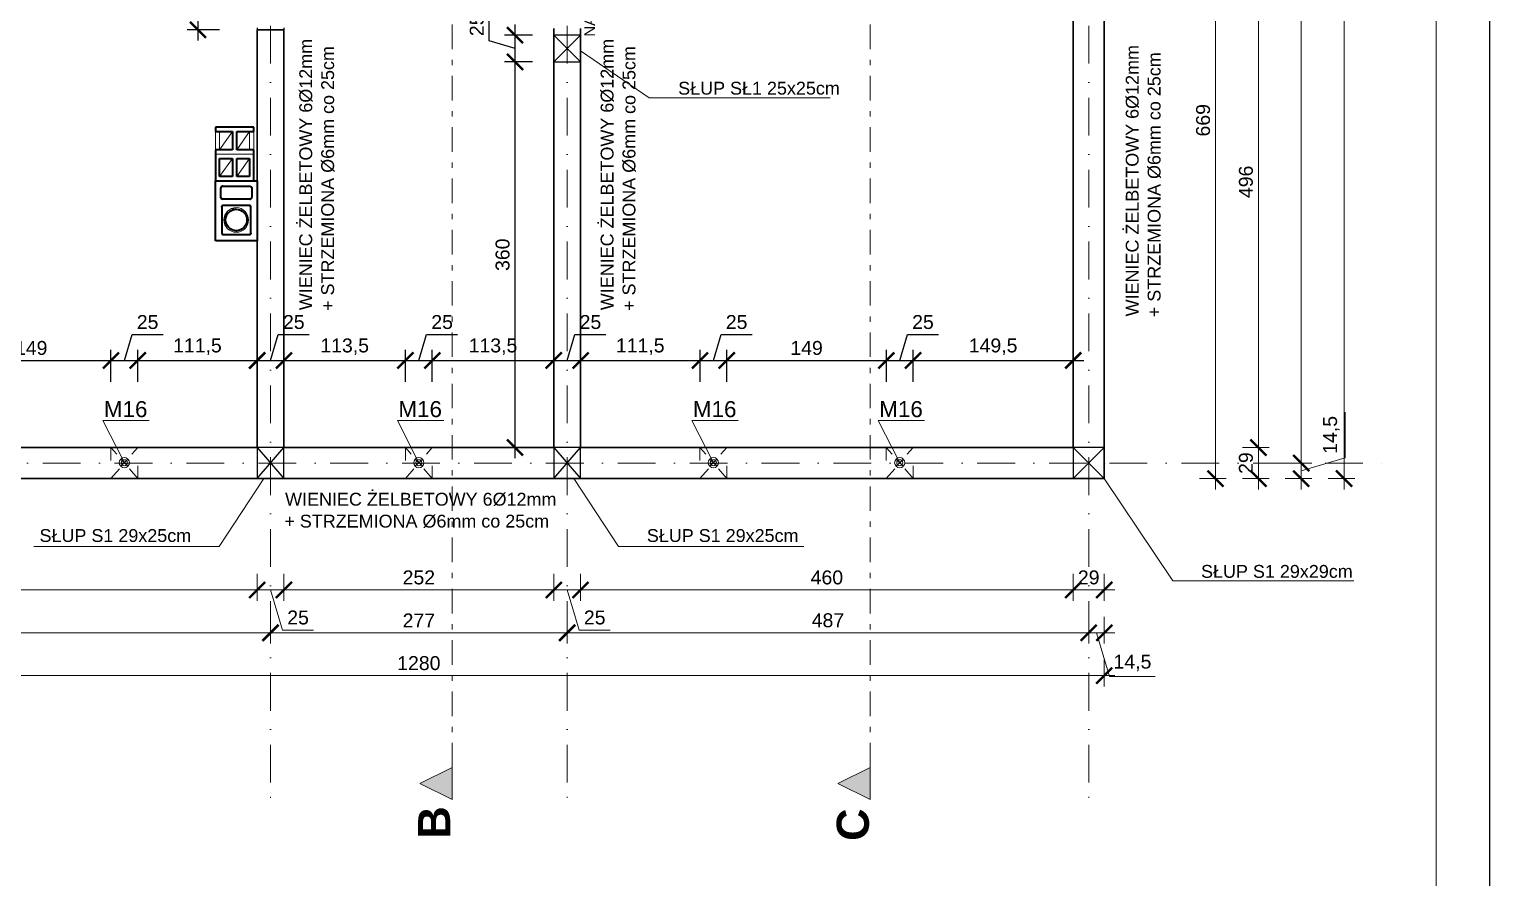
# Model space of a CAD drawing. Header units: millimetres. Extents: x 4647 to 73915, y -13612 to -8141.
# Drawn here: x 38258 to 39622, y -11752 to -10960 of the extents above; entities that cross this region are included whole.
import ezdxf
from ezdxf.enums import TextEntityAlignment as Align

# ---------------------------------------------------------------- set-up
doc = ezdxf.new("R2010")
doc.units = ezdxf.units.MM
for name, pattern in [('ACAD_ISO03W100', [30, 12, -18]), ('Kropki i Kreski', [67.027776, 35.277777, -17.638888, 0, -14.111111]), ('LINIA_CI_G_A', [0]), ('Przerywana podwójnie', [47.9, 22.9, -10, 5, -10])]:
    doc.linetypes.add(name, pattern=pattern)
for name, color, linetype, lineweight in [('2D - Ogólne_Nr_Pióra__21', 7, 'Continuous', 35), ('a_beton_c', 3, 'ACAD_ISO03W100', 25), ('a_murowane_b', 20, 'Continuous', 30), ('a_opisy', 252, 'Continuous', 9), ('a_wymiary', 250, 'Continuous', 9), ('Cienka', 1, 'Continuous', 15), ('Konstrukcja - Ogólne_Nr_Pióra__1', 7, 'Continuous', 5), ('Konstrukcja - Ogólne_Nr_Pióra__21', 7, 'Continuous', 35), ('Konstrukcja - Siatka mod_Nr_Pióra__1', 7, 'Continuous', 5), ('Opisy - Tekst_Nr_Pióra__1', 7, 'Continuous', 13), ('Przerywana', 6, 'ACAD_ISO03W100', 15), ('Znaczniki - Przekroje_Nr_Pióra__1', 7, 'Continuous', 5)]:
    doc.layers.add(name, color=color, linetype=linetype, lineweight=lineweight)
for name, color, linetype in [('Konstrukcja - Ogólne', 7, 'Continuous'), ('Konstrukcja - Siatka mod', 7, 'Continuous'), ('Znaczniki - Przekroje', 7, 'Continuous')]:
    doc.layers.add(name, color=color, linetype=linetype)
for name, color, linetype, lineweight, true_color in [('Konstrukcja - Ogólne_Nr_Pióra__3', 7, 'Continuous', 5, 0xff6600), ('Konstrukcja - Ogólne_Nr_Pióra__5', 7, 'Continuous', 5, 0x40a5ff), ('Konstrukcja - Siatka mod_Nr_Pióra__4', 7, 'Continuous', 5, 0x029e21), ('Znaczniki - Przekroje_Nr_Pióra__5', 7, 'Continuous', 5, 0x40a5ff)]:
    doc.layers.add(name, color=color, linetype=linetype, lineweight=lineweight, true_color=true_color)
doc.styles.add('GENERATED_STYLE_1', font='arialbd.ttf')
doc.styles.get("Standard").update_dxf_attribs({"font": 'arial.ttf'})
doc.dimstyles.new('1-100', dxfattribs={"dimtxt": 13, "dimasz": 15, "dimexe": 10, "dimexo": 20, "dimgap": 5, "dimtad": 1, "dimdec": 1, "dimrnd": 0.5, "dimtxsty": 'Standard', "dimblk": 'ARCHTICK', "dimcen": 0.09, "dimdle": 10, "dimadec": 0, "dimazin": 0, "dimtfac": 1, "dimtdec": 1, "dimtofl": 0, "dimtmove": 0, "dimatfit": 3, "dimfxl": 10, "dimfxlon": 1, "dimtolj": 1, "dimtzin": 0, "dimarcsym": 0})

# ---------------------------------------------------------------- blocks, each defined once
blk = doc.blocks.new('Standardowy znacznik siatki_4')
at = {"layer": 'Konstrukcja - Siatka mod_Nr_Pióra__4', "linetype": 'Kropki i Kreski'}
for p, q in [((1, 0), (1660.6, 0)), ((1660.6, 0), (1661.6, 0))]:
    blk.add_line(p, q, dxfattribs=at)
at = {"layer": 'Konstrukcja - Siatka mod_Nr_Pióra__1', "style": 'GENERATED_STYLE_1'}
blk.add_attdef('AC_MarkerText_1', text='', height=18, rotation=90, dxfattribs=at).set_placement((-6.7, -6.8), align=Align.BOTTOM_LEFT)
blk = doc.blocks.new('Standardowy znacznik siatki_5')
at = {"layer": 'Konstrukcja - Siatka mod_Nr_Pióra__4', "linetype": 'Kropki i Kreski'}
for p, q in [((1, 0), (1660.6, 0)), ((1660.6, 0), (1661.6, 0))]:
    blk.add_line(p, q, dxfattribs=at)
at = {"layer": 'Konstrukcja - Siatka mod_Nr_Pióra__1', "style": 'GENERATED_STYLE_1'}
blk.add_attdef('AC_MarkerText_1', text='', height=18, rotation=90, dxfattribs=at).set_placement((-6.7, -6.8), align=Align.BOTTOM_LEFT)
blk = doc.blocks.new('Standardowy znacznik siatki_6')
at = {"layer": 'Konstrukcja - Siatka mod_Nr_Pióra__4', "linetype": 'Kropki i Kreski'}
for p, q in [((1, 0), (1660.6, 0)), ((1660.6, 0), (1661.6, 0))]:
    blk.add_line(p, q, dxfattribs=at)
at = {"layer": 'Konstrukcja - Siatka mod_Nr_Pióra__1', "style": 'GENERATED_STYLE_1'}
blk.add_attdef('AC_MarkerText_1', text='', height=18, rotation=90, dxfattribs=at).set_placement((-6.7, -6.8), align=Align.BOTTOM_LEFT)
blk = doc.blocks.new('Płaszczyzna odcinająca_2', base_point=(9599.1, -311.1))
at = {"layer": 'Znaczniki - Przekroje_Nr_Pióra__1', "linetype": 'Continuous'}
blk.add_hatch(color=256, dxfattribs=at).paths.add_polyline_path([(9599.1, -326.1), (9599.1, -296.1), (9569.1, -311.1)], flags=0)
for p, q in [((9599.1, -296.1), (9569.1, -311.1)), ((9599.1, -326.1), (9599.1, -296.1)), ((9569.1, -311.1), (9599.1, -326.1))]:
    blk.add_line(p, q, dxfattribs=at)
at = {"layer": 'Znaczniki - Przekroje_Nr_Pióra__5', "linetype": 'Przerywana podwójnie'}
blk.add_line((9599.1, -296.1), (9599.1, 972.5), dxfattribs=at)
at = {"layer": 'Znaczniki - Przekroje_Nr_Pióra__1', "linetype": 'Continuous', "insert": (9597.4, -362.6), "char_height": 30, "attachment_point": 7, "rotation": 90, "style": 'GENERATED_STYLE_1'}
blk.add_mtext('{B}', dxfattribs=at)
blk = doc.blocks.new('Płaszczyzna odcinająca_3', base_point=(9989.4, -311.1))
at = {"layer": 'Znaczniki - Przekroje_Nr_Pióra__1', "linetype": 'Continuous'}
blk.add_hatch(color=256, dxfattribs=at).paths.add_polyline_path([(9989.4, -326.1), (9989.4, -296.1), (9959.4, -311.1)], flags=0)
for p, q in [((9989.4, -296.1), (9959.4, -311.1)), ((9989.4, -326.1), (9989.4, -296.1)), ((9959.4, -311.1), (9989.4, -326.1))]:
    blk.add_line(p, q, dxfattribs=at)
at = {"layer": 'Znaczniki - Przekroje_Nr_Pióra__5', "linetype": 'Przerywana podwójnie'}
blk.add_line((9989.4, -296.1), (9989.4, 972.5), dxfattribs=at)
at = {"layer": 'Znaczniki - Przekroje_Nr_Pióra__1', "linetype": 'Continuous', "insert": (9988.7, -364.7), "char_height": 30, "attachment_point": 7, "rotation": 90, "style": 'GENERATED_STYLE_1'}
blk.add_mtext('{C}', dxfattribs=at)
blk = doc.blocks.new('_ArchTick')
at = {"color": 0, "linetype": 'ByBlock', "const_width": 0.15}
blk.add_lwpolyline([(-0.5, -0.5), (0.5, 0.5)], dxfattribs=at)
blk = doc.blocks.new('*X93')
at = {"layer": 'Konstrukcja - Ogólne_Nr_Pióra__1', "linetype": 'Continuous'}
for p, q in [((15, 28.9), (15, 29.8)), ((15.7, 28.5), (15, 28.9)), ((25, 28.9), (23.8, 28.2)), ((23.8, 28.2), (25, 28.9)), ((27, 27.7), (25, 28.9)), ((25, 28.9), (27, 27.7)), ((9.7, 20), (8.1, 19.1)), ((8.1, 19.1), (9.7, 20)), ((30, 23.2), (30, 20.2)), ((30, 20.2), (30, 23.2)), ((30, 20.2), (31, 19.7)), ((31, 19.7), (30, 20.2)), ((20, 8.7), (17.7, 10)), ((22.3, 10), (20, 8.7)), ((20, 8.7), (22.3, 10)), ((20, 8.1), (20, 8.7)), ((20, 8.7), (20, 8.1)), ((25, 11.5), (23.7, 10.8)), ((23.7, 10.8), (25, 11.5)), ((26.4, 10.7), (25, 11.5)), ((25, 11.5), (26.4, 10.7))]:
    blk.add_line(p, q, dxfattribs=at)
blk = doc.blocks.new('*D836')
at = {"layer": 'a_wymiary', "color": 0, "lineweight": -2, "transparency": 16777216}
for p, q in [((38415.6, -10738.2), (38415.6, -10970.2)), ((38435.6, -10748.2), (38405.6, -10748.2)), ((38435.6, -10960.2), (38405.6, -10960.2))]:
    blk.add_line(p, q, dxfattribs=at)
at = {"layer": 'DEFPOINTS', "color": 0, "transparency": 16777216}
for p in [(38470.9, -10748.2), (38415.6, -10960.2), (38470.9, -10960.2)]:
    blk.add_point(p, dxfattribs=at)
at = {"layer": 'a_wymiary', "color": 0, "lineweight": -2, "transparency": 16777216, "xscale": 15, "yscale": 15, "zscale": 15}
for p, rotation in [((38415.6, -10748.2), 90), ((38415.6, -10960.2), 270)]:
    blk.add_blockref('_ArchTick', p, dxfattribs=dict(at, rotation=rotation))
at = {"layer": 'a_wymiary', "color": 0, "transparency": 16777216, "insert": (38404.1, -10854.2), "char_height": 13, "attachment_point": 5, "rotation": 90}
blk.add_mtext('\\A1;212', dxfattribs=at)
blk = doc.blocks.new('*D885')
at = {"layer": 'a_wymiary', "color": 0, "lineweight": -2, "transparency": 16777216}
for p, q in [((38727.9, -10990.2), (38701.7, -10990.2)), ((38711.7, -11360.2), (38711.7, -10980.2)), ((38727.9, -11350.2), (38701.7, -11350.2))]:
    blk.add_line(p, q, dxfattribs=at)
at = {"layer": 'DEFPOINTS', "color": 0, "transparency": 16777216}
for p in [(38711.7, -10990.2), (38747.9, -10990.2), (38747.9, -11350.2)]:
    blk.add_point(p, dxfattribs=at)
at = {"layer": 'a_wymiary', "color": 0, "lineweight": -2, "transparency": 16777216, "xscale": 15, "yscale": 15, "zscale": 15}
for p, rotation in [((38711.7, -10990.2), 90), ((38711.7, -11350.2), 270)]:
    blk.add_blockref('_ArchTick', p, dxfattribs=dict(at, rotation=rotation))
at = {"layer": 'a_wymiary', "color": 0, "transparency": 16777216, "insert": (38700.1, -11170.2), "char_height": 13, "attachment_point": 5, "rotation": 90}
blk.add_mtext('\\A1;360', dxfattribs=at)
blk = doc.blocks.new('*D886')
at = {"layer": 'a_wymiary', "color": 0, "lineweight": -2, "transparency": 16777216}
for p, q in [((38687.6, -10970.5), (38687.6, -10941.6)), ((38727.9, -10965.2), (38701.7, -10965.2)), ((38711.7, -11000.2), (38711.7, -10955.2)), ((38711.7, -10977.7), (38687.6, -10970.5)), ((38727.9, -10990.2), (38701.7, -10990.2))]:
    blk.add_line(p, q, dxfattribs=at)
at = {"layer": 'DEFPOINTS', "color": 0, "transparency": 16777216}
for p in [(38711.7, -10965.2), (38747.9, -10965.2), (38747.9, -10990.2)]:
    blk.add_point(p, dxfattribs=at)
at = {"layer": 'a_wymiary', "color": 0, "lineweight": -2, "transparency": 16777216, "xscale": 15, "yscale": 15, "zscale": 15}
for p, rotation in [((38711.7, -10965.2), 90), ((38711.7, -10990.2), 270)]:
    blk.add_blockref('_ArchTick', p, dxfattribs=dict(at, rotation=rotation))
at = {"layer": 'a_wymiary', "color": 0, "transparency": 16777216, "insert": (38676, -10956), "char_height": 13, "attachment_point": 5, "rotation": 90}
blk.add_mtext('\\A1;25', dxfattribs=at)
blk = doc.blocks.new('Śruba M16')
at = {"linetype": 'Continuous'}
for p, q in [((26699, -5911.4), (26679, -5872)), ((26679, -5872), (26722.3, -5872)), ((26695.6, -5908), (26702.3, -5914.8)), ((26702.4, -5908), (26695.7, -5914.8))]:
    blk.add_line(p, q, dxfattribs=at)
at = {"linetype": 'LINIA_CI_G_A'}
for p, q in [((26702.3, -5914.8), (26695.6, -5908)), ((26702.4, -5908), (26695.7, -5914.8))]:
    blk.add_line(p, q, dxfattribs=at)
at = {"linetype": 'Continuous'}
for radius in [4.76, 2.8, 0.8]:
    blk.add_circle((26699, -5911.4), radius, dxfattribs=at)
at = {"linetype": 'Continuous', "insert": (26720.6, -5853.9), "char_height": 15, "width": 948.493, "attachment_point": 3}
blk.add_mtext('{\\fArial|b0|i0|c238|p34;M16}', dxfattribs=at)
blk = doc.blocks.new('słupek_opis')
at = {"layer": 'Przerywana'}
for p, q in [((-12.5, -14.9), (12.5, 14.1)), ((-12.5, 14.1), (-12.5, -14.9)), ((12.5, -14.9), (-12.5, 14.1)), ((-12.5, 14.1), (12.5, 14.1)), ((12.5, -14.9), (12.5, 14.1)), ((-12.5, -14.9), (12.5, -14.9))]:
    blk.add_line(p, q, dxfattribs=at)
at = {"layer": 'a_opisy'}
blk.add_blockref('Śruba M16', (-26699, 5911.4), dxfattribs=at)
blk = doc.blocks.new('*D917')
at = {"layer": 'a_wymiary', "color": 0, "lineweight": -2, "transparency": 16777216}
for p, q in [((38185.4, -11288.9), (38185.4, -11258.9)), ((38334.4, -11288.9), (38334.4, -11258.9)), ((38175.4, -11268.9), (38344.4, -11268.9))]:
    blk.add_line(p, q, dxfattribs=at)
at = {"layer": 'DEFPOINTS', "color": 0, "transparency": 16777216}
for p in [(38334.4, -11268.9), (38185.4, -11350.2), (38334.4, -11350.2)]:
    blk.add_point(p, dxfattribs=at)
at = {"layer": 'a_wymiary', "color": 0, "lineweight": -2, "transparency": 16777216, "xscale": 15, "yscale": 15, "zscale": 15, "rotation": 180}
blk.add_blockref('_ArchTick', (38185.4, -11268.9), dxfattribs=at)
at = {"layer": 'a_wymiary', "color": 0, "lineweight": -2, "transparency": 16777216, "xscale": 15, "yscale": 15, "zscale": 15}
blk.add_blockref('_ArchTick', (38334.4, -11268.9), dxfattribs=at)
at = {"layer": 'a_wymiary', "color": 0, "transparency": 16777216, "insert": (38259.9, -11257.3), "char_height": 13, "attachment_point": 5}
blk.add_mtext('\\A1;149', dxfattribs=at)
blk = doc.blocks.new('*D918')
at = {"layer": 'a_wymiary', "color": 0, "lineweight": -2, "transparency": 16777216}
for p, q in [((38346.9, -11268.9), (38354.1, -11244.8)), ((38354.1, -11244.8), (38383.1, -11244.8)), ((38334.4, -11288.9), (38334.4, -11258.9)), ((38359.4, -11288.9), (38359.4, -11258.9)), ((38324.4, -11268.9), (38369.4, -11268.9))]:
    blk.add_line(p, q, dxfattribs=at)
at = {"layer": 'DEFPOINTS', "color": 0, "transparency": 16777216}
for p in [(38359.4, -11268.9), (38334.4, -11350.2), (38359.4, -11350.2)]:
    blk.add_point(p, dxfattribs=at)
at = {"layer": 'a_wymiary', "color": 0, "lineweight": -2, "transparency": 16777216, "xscale": 15, "yscale": 15, "zscale": 15, "rotation": 180}
blk.add_blockref('_ArchTick', (38334.4, -11268.9), dxfattribs=at)
at = {"layer": 'a_wymiary', "color": 0, "lineweight": -2, "transparency": 16777216, "xscale": 15, "yscale": 15, "zscale": 15}
blk.add_blockref('_ArchTick', (38359.4, -11268.9), dxfattribs=at)
at = {"layer": 'a_wymiary', "color": 0, "transparency": 16777216, "insert": (38368.6, -11233.1), "char_height": 13, "attachment_point": 5}
blk.add_mtext('\\A1;25', dxfattribs=at)
blk = doc.blocks.new('*D919')
at = {"layer": 'a_wymiary', "color": 0, "lineweight": -2, "transparency": 16777216}
for p, q in [((38359.4, -11288.9), (38359.4, -11258.9)), ((38470.9, -11288.9), (38470.9, -11258.9)), ((38349.4, -11268.9), (38480.9, -11268.9))]:
    blk.add_line(p, q, dxfattribs=at)
at = {"layer": 'DEFPOINTS', "color": 0, "transparency": 16777216}
for p in [(38470.9, -11268.9), (38359.4, -11350.2), (38470.9, -11350.2)]:
    blk.add_point(p, dxfattribs=at)
at = {"layer": 'a_wymiary', "color": 0, "lineweight": -2, "transparency": 16777216, "xscale": 15, "yscale": 15, "zscale": 15, "rotation": 180}
blk.add_blockref('_ArchTick', (38359.4, -11268.9), dxfattribs=at)
at = {"layer": 'a_wymiary', "color": 0, "lineweight": -2, "transparency": 16777216, "xscale": 15, "yscale": 15, "zscale": 15}
blk.add_blockref('_ArchTick', (38470.9, -11268.9), dxfattribs=at)
at = {"layer": 'a_wymiary', "color": 0, "transparency": 16777216, "insert": (38415.1, -11256.1), "char_height": 13, "attachment_point": 5}
blk.add_mtext('\\A1;111,5', dxfattribs=at)
blk = doc.blocks.new('*D920')
at = {"layer": 'a_wymiary', "color": 0, "lineweight": -2, "transparency": 16777216}
for p, q in [((38483.4, -11268.9), (38490.6, -11244.8)), ((38490.6, -11244.8), (38519.6, -11244.8)), ((38470.9, -11288.9), (38470.9, -11258.9)), ((38495.9, -11288.9), (38495.9, -11258.9)), ((38460.9, -11268.9), (38505.9, -11268.9))]:
    blk.add_line(p, q, dxfattribs=at)
at = {"layer": 'DEFPOINTS', "color": 0, "transparency": 16777216}
for p in [(38495.9, -11268.9), (38470.9, -11350.2), (38495.9, -11350.2)]:
    blk.add_point(p, dxfattribs=at)
at = {"layer": 'a_wymiary', "color": 0, "lineweight": -2, "transparency": 16777216, "xscale": 15, "yscale": 15, "zscale": 15, "rotation": 180}
blk.add_blockref('_ArchTick', (38470.9, -11268.9), dxfattribs=at)
at = {"layer": 'a_wymiary', "color": 0, "lineweight": -2, "transparency": 16777216, "xscale": 15, "yscale": 15, "zscale": 15}
blk.add_blockref('_ArchTick', (38495.9, -11268.9), dxfattribs=at)
at = {"layer": 'a_wymiary', "color": 0, "transparency": 16777216, "insert": (38505.1, -11233.1), "char_height": 13, "attachment_point": 5}
blk.add_mtext('\\A1;25', dxfattribs=at)
blk = doc.blocks.new('*D921')
at = {"layer": 'a_wymiary', "color": 0, "lineweight": -2, "transparency": 16777216}
for p, q in [((38495.9, -11288.9), (38495.9, -11258.9)), ((38609.4, -11288.9), (38609.4, -11258.9)), ((38485.9, -11268.9), (38619.4, -11268.9))]:
    blk.add_line(p, q, dxfattribs=at)
at = {"layer": 'DEFPOINTS', "color": 0, "transparency": 16777216}
for p in [(38609.4, -11268.9), (38495.9, -11350.2), (38609.4, -11350.2)]:
    blk.add_point(p, dxfattribs=at)
at = {"layer": 'a_wymiary', "color": 0, "lineweight": -2, "transparency": 16777216, "xscale": 15, "yscale": 15, "zscale": 15, "rotation": 180}
blk.add_blockref('_ArchTick', (38495.9, -11268.9), dxfattribs=at)
at = {"layer": 'a_wymiary', "color": 0, "lineweight": -2, "transparency": 16777216, "xscale": 15, "yscale": 15, "zscale": 15}
blk.add_blockref('_ArchTick', (38609.4, -11268.9), dxfattribs=at)
at = {"layer": 'a_wymiary', "color": 0, "transparency": 16777216, "insert": (38552.6, -11256.1), "char_height": 13, "attachment_point": 5}
blk.add_mtext('\\A1;113,5', dxfattribs=at)
blk = doc.blocks.new('*D922')
at = {"layer": 'a_wymiary', "color": 0, "lineweight": -2, "transparency": 16777216}
for p, q in [((38621.9, -11268.9), (38629.1, -11244.8)), ((38629.1, -11244.8), (38658.1, -11244.8)), ((38609.4, -11288.9), (38609.4, -11258.9)), ((38634.4, -11288.9), (38634.4, -11258.9)), ((38599.4, -11268.9), (38644.4, -11268.9))]:
    blk.add_line(p, q, dxfattribs=at)
at = {"layer": 'DEFPOINTS', "color": 0, "transparency": 16777216}
for p in [(38634.4, -11268.9), (38609.4, -11350.2), (38634.4, -11350.2)]:
    blk.add_point(p, dxfattribs=at)
at = {"layer": 'a_wymiary', "color": 0, "lineweight": -2, "transparency": 16777216, "xscale": 15, "yscale": 15, "zscale": 15, "rotation": 180}
blk.add_blockref('_ArchTick', (38609.4, -11268.9), dxfattribs=at)
at = {"layer": 'a_wymiary', "color": 0, "lineweight": -2, "transparency": 16777216, "xscale": 15, "yscale": 15, "zscale": 15}
blk.add_blockref('_ArchTick', (38634.4, -11268.9), dxfattribs=at)
at = {"layer": 'a_wymiary', "color": 0, "transparency": 16777216, "insert": (38643.6, -11233.1), "char_height": 13, "attachment_point": 5}
blk.add_mtext('\\A1;25', dxfattribs=at)
blk = doc.blocks.new('*D923')
at = {"layer": 'a_wymiary', "color": 0, "lineweight": -2, "transparency": 16777216}
for p, q in [((38634.4, -11288.9), (38634.4, -11258.9)), ((38747.9, -11288.9), (38747.9, -11258.9)), ((38624.4, -11268.9), (38757.9, -11268.9))]:
    blk.add_line(p, q, dxfattribs=at)
at = {"layer": 'DEFPOINTS', "color": 0, "transparency": 16777216}
for p in [(38747.9, -11268.9), (38634.4, -11350.2), (38747.9, -11350.2)]:
    blk.add_point(p, dxfattribs=at)
at = {"layer": 'a_wymiary', "color": 0, "lineweight": -2, "transparency": 16777216, "xscale": 15, "yscale": 15, "zscale": 15, "rotation": 180}
blk.add_blockref('_ArchTick', (38634.4, -11268.9), dxfattribs=at)
at = {"layer": 'a_wymiary', "color": 0, "lineweight": -2, "transparency": 16777216, "xscale": 15, "yscale": 15, "zscale": 15}
blk.add_blockref('_ArchTick', (38747.9, -11268.9), dxfattribs=at)
at = {"layer": 'a_wymiary', "color": 0, "transparency": 16777216, "insert": (38691.1, -11256.1), "char_height": 13, "attachment_point": 5}
blk.add_mtext('\\A1;113,5', dxfattribs=at)
blk = doc.blocks.new('*D924')
at = {"layer": 'a_wymiary', "color": 0, "lineweight": -2, "transparency": 16777216}
for p, q in [((38760.4, -11268.9), (38767.6, -11244.8)), ((38767.6, -11244.8), (38796.6, -11244.8)), ((38747.9, -11288.9), (38747.9, -11258.9)), ((38772.9, -11288.9), (38772.9, -11258.9)), ((38737.9, -11268.9), (38782.9, -11268.9))]:
    blk.add_line(p, q, dxfattribs=at)
at = {"layer": 'DEFPOINTS', "color": 0, "transparency": 16777216}
for p in [(38772.9, -11268.9), (38747.9, -11350.2), (38772.9, -11350.2)]:
    blk.add_point(p, dxfattribs=at)
at = {"layer": 'a_wymiary', "color": 0, "lineweight": -2, "transparency": 16777216, "xscale": 15, "yscale": 15, "zscale": 15, "rotation": 180}
blk.add_blockref('_ArchTick', (38747.9, -11268.9), dxfattribs=at)
at = {"layer": 'a_wymiary', "color": 0, "lineweight": -2, "transparency": 16777216, "xscale": 15, "yscale": 15, "zscale": 15}
blk.add_blockref('_ArchTick', (38772.9, -11268.9), dxfattribs=at)
at = {"layer": 'a_wymiary', "color": 0, "transparency": 16777216, "insert": (38782.1, -11233.1), "char_height": 13, "attachment_point": 5}
blk.add_mtext('\\A1;25', dxfattribs=at)
blk = doc.blocks.new('*D925')
at = {"layer": 'a_wymiary', "color": 0, "lineweight": -2, "transparency": 16777216}
for p, q in [((38772.9, -11288.9), (38772.9, -11258.9)), ((38884.4, -11288.9), (38884.4, -11258.9)), ((38762.9, -11268.9), (38894.4, -11268.9))]:
    blk.add_line(p, q, dxfattribs=at)
at = {"layer": 'DEFPOINTS', "color": 0, "transparency": 16777216}
for p in [(38884.4, -11268.9), (38772.9, -11350.2), (38884.4, -11350.2)]:
    blk.add_point(p, dxfattribs=at)
at = {"layer": 'a_wymiary', "color": 0, "lineweight": -2, "transparency": 16777216, "xscale": 15, "yscale": 15, "zscale": 15, "rotation": 180}
blk.add_blockref('_ArchTick', (38772.9, -11268.9), dxfattribs=at)
at = {"layer": 'a_wymiary', "color": 0, "lineweight": -2, "transparency": 16777216, "xscale": 15, "yscale": 15, "zscale": 15}
blk.add_blockref('_ArchTick', (38884.4, -11268.9), dxfattribs=at)
at = {"layer": 'a_wymiary', "color": 0, "transparency": 16777216, "insert": (38828.6, -11256.1), "char_height": 13, "attachment_point": 5}
blk.add_mtext('\\A1;111,5', dxfattribs=at)
blk = doc.blocks.new('*D926')
at = {"layer": 'a_wymiary', "color": 0, "lineweight": -2, "transparency": 16777216}
for p, q in [((38896.9, -11268.9), (38904.1, -11244.8)), ((38904.1, -11244.8), (38933.1, -11244.8)), ((38884.4, -11288.9), (38884.4, -11258.9)), ((38909.4, -11288.9), (38909.4, -11258.9)), ((38874.4, -11268.9), (38919.4, -11268.9))]:
    blk.add_line(p, q, dxfattribs=at)
at = {"layer": 'DEFPOINTS', "color": 0, "transparency": 16777216}
for p in [(38909.4, -11268.9), (38884.4, -11350.2), (38909.4, -11350.2)]:
    blk.add_point(p, dxfattribs=at)
at = {"layer": 'a_wymiary', "color": 0, "lineweight": -2, "transparency": 16777216, "xscale": 15, "yscale": 15, "zscale": 15, "rotation": 180}
blk.add_blockref('_ArchTick', (38884.4, -11268.9), dxfattribs=at)
at = {"layer": 'a_wymiary', "color": 0, "lineweight": -2, "transparency": 16777216, "xscale": 15, "yscale": 15, "zscale": 15}
blk.add_blockref('_ArchTick', (38909.4, -11268.9), dxfattribs=at)
at = {"layer": 'a_wymiary', "color": 0, "transparency": 16777216, "insert": (38918.6, -11233.1), "char_height": 13, "attachment_point": 5}
blk.add_mtext('\\A1;25', dxfattribs=at)
blk = doc.blocks.new('*D927')
at = {"layer": 'a_wymiary', "color": 0, "lineweight": -2, "transparency": 16777216}
for p, q in [((38909.4, -11288.9), (38909.4, -11258.9)), ((39058.4, -11288.9), (39058.4, -11258.9)), ((38899.4, -11268.9), (39068.4, -11268.9))]:
    blk.add_line(p, q, dxfattribs=at)
at = {"layer": 'DEFPOINTS', "color": 0, "transparency": 16777216}
for p in [(39058.4, -11268.9), (38909.4, -11350.2), (39058.4, -11350.2)]:
    blk.add_point(p, dxfattribs=at)
at = {"layer": 'a_wymiary', "color": 0, "lineweight": -2, "transparency": 16777216, "xscale": 15, "yscale": 15, "zscale": 15, "rotation": 180}
blk.add_blockref('_ArchTick', (38909.4, -11268.9), dxfattribs=at)
at = {"layer": 'a_wymiary', "color": 0, "lineweight": -2, "transparency": 16777216, "xscale": 15, "yscale": 15, "zscale": 15}
blk.add_blockref('_ArchTick', (39058.4, -11268.9), dxfattribs=at)
at = {"layer": 'a_wymiary', "color": 0, "transparency": 16777216, "insert": (38983.9, -11257.3), "char_height": 13, "attachment_point": 5}
blk.add_mtext('\\A1;149', dxfattribs=at)
blk = doc.blocks.new('*D928')
at = {"layer": 'a_wymiary', "color": 0, "lineweight": -2, "transparency": 16777216}
for p, q in [((39070.9, -11268.9), (39078.1, -11244.8)), ((39078.1, -11244.8), (39107.1, -11244.8)), ((39058.4, -11288.9), (39058.4, -11258.9)), ((39083.4, -11288.9), (39083.4, -11258.9)), ((39048.4, -11268.9), (39093.4, -11268.9))]:
    blk.add_line(p, q, dxfattribs=at)
at = {"layer": 'DEFPOINTS', "color": 0, "transparency": 16777216}
for p in [(39083.4, -11268.9), (39058.4, -11350.2), (39083.4, -11350.2)]:
    blk.add_point(p, dxfattribs=at)
at = {"layer": 'a_wymiary', "color": 0, "lineweight": -2, "transparency": 16777216, "xscale": 15, "yscale": 15, "zscale": 15, "rotation": 180}
blk.add_blockref('_ArchTick', (39058.4, -11268.9), dxfattribs=at)
at = {"layer": 'a_wymiary', "color": 0, "lineweight": -2, "transparency": 16777216, "xscale": 15, "yscale": 15, "zscale": 15}
blk.add_blockref('_ArchTick', (39083.4, -11268.9), dxfattribs=at)
at = {"layer": 'a_wymiary', "color": 0, "transparency": 16777216, "insert": (39092.6, -11233.1), "char_height": 13, "attachment_point": 5}
blk.add_mtext('\\A1;25', dxfattribs=at)
blk = doc.blocks.new('*D929')
at = {"layer": 'a_wymiary', "color": 0, "lineweight": -2, "transparency": 16777216}
for p, q in [((39083.4, -11288.9), (39083.4, -11258.9)), ((39232.9, -11288.9), (39232.9, -11258.9)), ((39073.4, -11268.9), (39242.9, -11268.9))]:
    blk.add_line(p, q, dxfattribs=at)
at = {"layer": 'DEFPOINTS', "color": 0, "transparency": 16777216}
for p in [(39232.9, -11268.9), (39083.4, -11350.2), (39232.9, -11350.2)]:
    blk.add_point(p, dxfattribs=at)
at = {"layer": 'a_wymiary', "color": 0, "lineweight": -2, "transparency": 16777216, "xscale": 15, "yscale": 15, "zscale": 15, "rotation": 180}
blk.add_blockref('_ArchTick', (39083.4, -11268.9), dxfattribs=at)
at = {"layer": 'a_wymiary', "color": 0, "lineweight": -2, "transparency": 16777216, "xscale": 15, "yscale": 15, "zscale": 15}
blk.add_blockref('_ArchTick', (39232.9, -11268.9), dxfattribs=at)
at = {"layer": 'a_wymiary', "color": 0, "transparency": 16777216, "insert": (39158.1, -11256.1), "char_height": 13, "attachment_point": 5}
blk.add_mtext('\\A1;149,5', dxfattribs=at)

msp = doc.modelspace()

# ---------------------------------------------------------------- linework, layer by layer
msp.add_lwpolyline([(37521.87, -12577.97), (39621.87, -12577.97), (39621.87, -9607.97), (37521.87, -9607.97)], close=True)
at = {"layer": '2D - Ogólne_Nr_Pióra__21', "linetype": 'Continuous'}
for p, q in [((38467.87, -11051.23), (38431.87, -11051.23)), ((38431.87, -11051.23), (38431.87, -11055.23)), ((38431.87, -11055.23), (38447.87, -11055.23)), ((38447.87, -11055.23), (38447.87, -11072.23)), ((38451.87, -11055.23), (38467.87, -11055.23)), ((38451.87, -11072.23), (38451.87, -11055.23)), ((38467.87, -11055.23), (38467.87, -11051.23)), ((38447.87, -11072.23), (38431.87, -11072.23)), ((38431.87, -11072.23), (38431.87, -11101.23)), ((38467.87, -11072.23), (38451.87, -11072.23)), ((38467.87, -11101.23), (38467.87, -11072.23)), ((38435.87, -11080.23), (38447.87, -11080.23)), ((38435.87, -11097.23), (38435.87, -11080.23)), ((38447.87, -11080.23), (38447.87, -11097.23)), ((38451.87, -11080.23), (38463.87, -11080.23)), ((38451.87, -11097.23), (38451.87, -11080.23)), ((38463.87, -11080.23), (38463.87, -11097.23)), ((38431.87, -11101.23), (38467.87, -11101.23)), ((38447.87, -11097.23), (38435.87, -11097.23)), ((38463.87, -11097.23), (38451.87, -11097.23))]:
    msp.add_line(p, q, dxfattribs=at)
at = {"layer": 'a_beton_c'}
for p, q in [((38470.87, -10748.23), (38470.87, -10960.23)), ((38495.87, -10748.23), (38495.87, -10960.23))]:
    msp.add_line(p, q, dxfattribs=at)
at = {"layer": 'a_beton_c', "linetype": 'ByBlock'}
for p, q in [((38470.87, -11350.23), (38495.87, -11379.23)), ((38470.87, -11379.23), (38495.87, -11350.23)), ((38470.87, -11350.23), (38470.87, -11379.23)), ((38495.87, -11350.23), (38470.87, -11350.23)), ((38495.87, -11379.23), (38495.87, -11350.23)), ((38747.87, -11350.23), (38772.87, -11379.23)), ((38747.87, -11379.23), (38772.87, -11350.23)), ((38747.87, -11350.23), (38747.87, -11379.23)), ((38772.87, -11350.23), (38747.87, -11350.23)), ((38772.87, -11379.23), (38772.87, -11350.23)), ((39232.87, -11350.23), (39261.87, -11379.23)), ((39232.87, -11379.23), (39261.87, -11350.23)), ((39232.87, -11350.23), (39232.87, -11379.23)), ((39261.87, -11350.23), (39232.87, -11350.23)), ((39261.87, -11379.23), (39261.87, -11350.23)), ((38470.87, -11379.23), (38495.87, -11379.23)), ((38747.87, -11379.23), (38772.87, -11379.23)), ((39232.87, -11379.23), (39261.87, -11379.23))]:
    msp.add_line(p, q, dxfattribs=at)
for points in [[(38747.87, -10990.23), (38772.87, -10965.23)], [(38747.87, -10965.23), (38772.87, -10990.23)]]:
    msp.add_lwpolyline(points, dxfattribs=at)
msp.add_lwpolyline([(38747.87, -10965.23), (38747.87, -10990.23), (38772.87, -10990.23), (38772.87, -10965.23)], close=True, dxfattribs=at)
at = {"layer": 'a_murowane_b'}
for p, q in [((39261.87, -11379.23), (39261.87, -10710.04)), ((39232.87, -10854.04), (39232.87, -11350.23)), ((38470.87, -10960.23), (38470.87, -11350.23)), ((38495.87, -10960.23), (38470.87, -10960.23)), ((38470.87, -10960.23), (38470.87, -11055.23)), ((38495.87, -11350.23), (38495.87, -10960.23)), ((38495.87, -11055.23), (38495.87, -10960.23)), ((38747.87, -10959.04), (38747.87, -11350.23)), ((38772.87, -11350.23), (38772.87, -10959.04)), ((38470.87, -11350.23), (38010.87, -11350.23)), ((38747.87, -11350.23), (38495.87, -11350.23)), ((39232.87, -11350.23), (38772.87, -11350.23)), ((37981.87, -11379.23), (39261.87, -11379.23))]:
    msp.add_line(p, q, dxfattribs=at)
at = {"layer": 'a_opisy'}
for p, q in [((38772.87, -10979.73), (38836.93, -11023.63)), ((38836.93, -11023.63), (39005.87, -11023.63)), ((38477.03, -11379.23), (38435.31, -11442.57)), ((38766.72, -11379.23), (38808.44, -11442.57)), ((39261.87, -11379.23), (39325.93, -11474.79)), ((38435.31, -11442.57), (38262.25, -11442.57)), ((38808.44, -11442.57), (38981.5, -11442.57)), ((39325.93, -11474.79), (39494.87, -11474.79))]:
    msp.add_line(p, q, dxfattribs=at)
at = {"layer": 'a_wymiary'}
for p, q in [((39485.82, -10391.23), (39485.82, -11389.23)), ((39445.82, -10405.73), (39445.82, -11374.73)), ((39365.82, -11389.23), (39365.82, -10700.04)), ((39405.82, -11360.23), (39405.82, -10844.04)), ((39486.76, -11359.7), (39486.76, -11317.06)), ((39405.82, -11389.23), (39405.82, -11340.23)), ((39390.82, -11350.23), (39415.82, -11350.23)), ((39390.82, -11350.23), (39415.82, -11350.23)), ((39445.82, -11354.73), (39445.82, -11389.23)), ((39445.82, -11371.98), (39486.76, -11359.7)), ((39430.82, -11364.73), (39455.82, -11364.73)), ((39430.82, -11364.73), (39455.82, -11364.73)), ((39350.82, -11379.23), (39375.82, -11379.23)), ((39390.82, -11379.23), (39415.82, -11379.23)), ((39430.82, -11379.23), (39455.82, -11379.23)), ((39470.82, -11379.23), (39495.82, -11379.23)), ((38470.87, -11468.18), (38470.87, -11493.18)), ((38470.87, -11468.18), (38470.87, -11493.18)), ((38495.87, -11468.18), (38495.87, -11493.18)), ((38495.87, -11468.18), (38495.87, -11493.18)), ((38747.87, -11468.18), (38747.87, -11493.18)), ((38747.87, -11468.18), (38747.87, -11493.18)), ((38772.87, -11468.18), (38772.87, -11493.18)), ((38772.87, -11468.18), (38772.87, -11493.18)), ((39232.87, -11468.18), (39232.87, -11493.18)), ((39232.87, -11468.18), (39232.87, -11493.18)), ((39261.87, -11468.18), (39261.87, -11493.18)), ((38480.87, -11483.18), (38000.87, -11483.18)), ((38505.87, -11483.18), (38460.87, -11483.18)), ((38483.37, -11483.18), (38494.6, -11520.59)), ((38757.87, -11483.18), (38485.87, -11483.18)), ((38782.87, -11483.18), (38737.87, -11483.18)), ((38760.37, -11483.18), (38771.6, -11520.59)), ((39242.87, -11483.18), (38762.87, -11483.18)), ((39271.87, -11483.18), (39222.87, -11483.18)), ((38483.37, -11508.18), (38483.37, -11533.18)), ((38483.37, -11508.18), (38483.37, -11533.18)), ((38760.37, -11508.18), (38760.37, -11533.18)), ((38760.37, -11508.18), (38760.37, -11533.18)), ((39247.37, -11508.18), (39247.37, -11533.18)), ((39247.37, -11508.18), (39247.37, -11533.18)), ((39261.87, -11508.18), (39261.87, -11533.18)), ((37986.37, -11523.18), (38493.37, -11523.18)), ((38473.37, -11523.18), (38770.37, -11523.18)), ((38494.6, -11520.59), (38523.54, -11520.59)), ((38750.37, -11523.18), (39257.37, -11523.18)), ((38771.6, -11520.59), (38800.54, -11520.59)), ((39237.37, -11523.18), (39271.87, -11523.18)), ((39254.62, -11523.18), (39266.91, -11564.12)), ((39261.87, -11548.18), (39261.87, -11573.18)), ((39271.87, -11563.18), (37971.87, -11563.18)), ((39266.91, -11564.12), (39309.55, -11564.12))]:
    msp.add_line(p, q, dxfattribs=at)
at = {"layer": 'Konstrukcja - Ogólne_Nr_Pióra__21', "linetype": 'Continuous'}
for p, q in [((38431.87, -11157.23), (38431.87, -11101.23)), ((38431.87, -11101.23), (38470.87, -11101.23)), ((38470.87, -11101.23), (38470.87, -11157.23)), ((38436.87, -11116.73), (38436.87, -11107.73)), ((38438.37, -11106.23), (38464.37, -11106.23)), ((38465.87, -11107.73), (38465.87, -11116.73)), ((38437.87, -11125.23), (38437.87, -11150.23)), ((38464.37, -11118.23), (38438.37, -11118.23)), ((38463.87, -11124.23), (38438.87, -11124.23)), ((38464.87, -11150.23), (38464.87, -11125.23)), ((38438.87, -11151.23), (38463.87, -11151.23)), ((38470.87, -11157.23), (38431.87, -11157.23))]:
    msp.add_line(p, q, dxfattribs=at)
msp.add_circle((38451.37, -11137.73), 10, dxfattribs=at)
for centre, radius, start, end in [((38438.37, -11107.73), 1.5, 90, 180), ((38464.37, -11107.73), 1.5, 0, 90), ((38438.37, -11116.73), 1.5, 180, 270), ((38438.87, -11125.23), 1, 90, 180), ((38463.87, -11125.23), 1, 0, 90), ((38464.37, -11116.73), 1.5, 270, 0), ((38438.87, -11150.23), 1, 180, 270), ((38463.87, -11150.23), 1, 270, 0)]:
    msp.add_arc(centre, radius, start, end, dxfattribs=at)
for p in [(38438.37, -11106.23), (38465.87, -11107.73), (38436.87, -11116.73), (38437.87, -11125.23), (38463.87, -11124.23), (38464.37, -11118.23), (38438.87, -11151.23), (38464.87, -11150.23)]:
    msp.add_point(p, dxfattribs=at)
at = {"layer": 'Konstrukcja - Ogólne_Nr_Pióra__3', "linetype": 'Continuous'}
for radius, start, end in [(11.5, 90, 270), (10, 90, 270), (11.5, 270, 90), (10, 270, 90)]:
    msp.add_arc((38451.37, -11137.73), radius, start, end, dxfattribs=at)
at = {"layer": 'Konstrukcja - Ogólne_Nr_Pióra__5', "linetype": 'Continuous'}
for p, q in [((38467.87, -11051.23), (38431.87, -11051.23)), ((38431.87, -11051.23), (38431.87, -11076.23)), ((38435.87, -11072.23), (38435.87, -11055.23)), ((38435.87, -11072.23), (38447.87, -11055.23)), ((38451.87, -11072.23), (38463.87, -11055.23)), ((38463.87, -11055.23), (38463.87, -11072.23)), ((38467.87, -11076.23), (38467.87, -11051.23)), ((38431.87, -11076.23), (38467.87, -11076.23)), ((38467.87, -11076.23), (38431.87, -11076.23)), ((38431.87, -11076.23), (38431.87, -11101.23)), ((38435.87, -11097.23), (38447.87, -11080.23)), ((38451.87, -11097.23), (38463.87, -11080.23)), ((38467.87, -11101.23), (38467.87, -11076.23)), ((38431.87, -11101.23), (38467.87, -11101.23))]:
    msp.add_line(p, q, dxfattribs=at)
at = {"layer": 'Konstrukcja - Siatka mod_Nr_Pióra__4', "linetype": 'Kropki i Kreski'}
for p, q in [((38002.1, -11364.73), (39266.77, -11364.73)), ((39266.77, -11364.73), (39535.28, -11364.73))]:
    msp.add_line(p, q, dxfattribs=at)
at = {"layer": 'Opisy - Tekst_Nr_Pióra__1', "linetype": 'Continuous', "ltscale": 10, "flags": 128}
msp.add_lwpolyline([(39571.87, -12377.97), (37671.87, -12377.97), (37671.87, -9657.97), (39571.87, -9657.97)], close=True, dxfattribs=at)

# ---------------------------------------------------------------- block references
at = {"layer": 'a_wymiary'}
for p in [(38346.87, -11364.33), (38621.87, -11364.33), (38896.87, -11364.33), (39070.87, -11364.33)]:
    msp.add_blockref('słupek_opis', p, dxfattribs=at)
at = {"layer": 'a_wymiary', "xscale": 15, "yscale": 15, "zscale": 15}
for p, rotation in [((39405.82, -11350.23), 270), ((39405.82, -11350.23), 90), ((39445.82, -11364.73), 90), ((39445.82, -11364.73), 270), ((39365.82, -11379.23), 270), ((39405.82, -11379.23), 270), ((39445.82, -11379.23), 270), ((39485.82, -11379.23), 270), ((38470.87, -11483.18), 180), ((38495.87, -11483.18), 180), ((38747.87, -11483.18), 180), ((38772.87, -11483.18), 180), ((39232.87, -11483.18), 180), ((38483.37, -11523.18), 180), ((38760.37, -11523.18), 180), ((39247.37, -11523.18), 180)]:
    msp.add_blockref('_ArchTick', p, dxfattribs=dict(at, rotation=rotation))
for p in [(38470.87, -11483.18), (38495.87, -11483.18), (38747.87, -11483.18), (38772.87, -11483.18), (39232.87, -11483.18), (39261.87, -11483.18), (38483.37, -11523.18), (38760.37, -11523.18), (39247.37, -11523.18), (39261.87, -11523.18), (39261.87, -11563.18)]:
    msp.add_blockref('_ArchTick', p, dxfattribs=at)
at = {"layer": 'Konstrukcja - Ogólne', "linetype": 'Continuous', "rotation": 90}
msp.add_blockref('*X93', (38470.87, -11157.23), dxfattribs=at)
at = {"layer": 'Konstrukcja - Siatka mod', "linetype": 'Continuous', "rotation": 270}
for name, p in [('Standardowy znacznik siatki_4', (38483.37, -10015.73)), ('Standardowy znacznik siatki_5', (38760.37, -10015.73)), ('Standardowy znacznik siatki_6', (39247.37, -10015.73))]:
    msp.add_blockref(name, p, dxfattribs=at)
at = {"layer": 'Znaczniki - Przekroje'}
for name, p in [('Płaszczyzna odcinająca_2', (38652.86, -11663.84)), ('Płaszczyzna odcinająca_3', (39043.2, -11663.84))]:
    msp.add_blockref(name, p, dxfattribs=at)

# ---------------------------------------------------------------- texts
at = {"layer": 'a_opisy'}
for s, p in [('WIENIEC ŻELBETOWY 6Ø12mm', (38522.25, -11221.97)), ('+ STRZEMIONA Ø6mm co 25cm', (38542.7, -11222.69)), ('WIENIEC ŻELBETOWY 6Ø12mm', (38803.63, -11221.97)), ('+ STRZEMIONA Ø6mm co 25cm', (38824.08, -11222.69)), ('WIENIEC ŻELBETOWY 6Ø12mm', (39293.98, -11227.75)), ('+ STRZEMIONA Ø6mm co 25cm', (39314.42, -11228.48))]:
    msp.add_text(s, height=12, rotation=90, dxfattribs=at).set_placement(p)
for s, p in [('WIENIEC ŻELBETOWY 6Ø12mm', (38497, -11404.46)), ('+ STRZEMIONA Ø6mm co 25cm', (38496.27, -11424.9)), ('SŁUP S1 29x25cm', (38267.67, -11438.37)), ('SŁUP S1 29x25cm', (38834.77, -11438.37)), ('SŁUP S1 29x29cm', (39352.26, -11471.83))]:
    msp.add_text(s, height=12, dxfattribs=at).set_placement(p)
at = {"layer": 'a_opisy', "insert": (38864.01, -11020.88), "char_height": 12, "width": 285.6, "attachment_point": 7}
msp.add_mtext('SŁUP SŁ1 25x25cm', dxfattribs=at)
at = {"layer": 'a_wymiary', "char_height": 13, "attachment_point": 5, "rotation": 90}
for s, insert in [('\\A1;669', (39354.19, -11044.64)), ('\\A1;496', (39394.19, -11102.14)), ('\\A1;14,5', (39473.95, -11338.38)), ('\\A1;29', (39394.19, -11364.73))]:
    msp.add_mtext(s, dxfattribs=dict(at, insert=insert))
at = {"layer": 'a_wymiary', "char_height": 13, "attachment_point": 5}
for s, insert in [('\\A1;252', (38621.87, -11471.54)), ('\\A1;460', (39002.87, -11471.54)), ('\\A1;29', (39247.37, -11471.54)), ('\\A1;25', (38509.07, -11508.95)), ('\\A1;277', (38621.87, -11511.65)), ('\\A1;25', (38786.07, -11508.95)), ('\\A1;487', (39003.87, -11511.54)), ('\\A1;1280', (38621.87, -11551.54)), ('\\A1;14,5', (39288.23, -11551.3))]:
    msp.add_mtext(s, dxfattribs=dict(at, insert=insert))
at = {"layer": 'Cienka', "insert": (38776.24, -10966.62), "char_height": 10, "width": 326.8786, "attachment_point": 1, "rotation": 90}
msp.add_mtext('{\\C1;NADPROŻE N-1}', dxfattribs=at)

# ---------------------------------------------------------------- dimensions: what is measured, and where the dimension line sits
at = {"layer": 'a_wymiary'}
for base, p1, p2, override, picture, middle in [((38415.6, -10960.23), (38470.87, -10748.23), (38470.87, -10960.23), {"dimfxl": 20}, '*D836', (38404.07, -10854.23)), ((38711.75, -10965.23), (38747.87, -10990.23), (38747.87, -10965.23), {"dimtmove": 1, "dimfxl": 20}, '*D886', (38675.97, -10965.49)), ((38711.75, -10990.23), (38747.87, -11350.23), (38747.87, -10990.23), {"dimfxl": 20}, '*D885', (38700.1, -11170.23))]:
    dim = msp.add_linear_dim(base=base, p1=p1, p2=p2, angle=90, dimstyle='1-100', override=override, dxfattribs=at)
    dim.commit()
    dim.dimension.update_dxf_attribs({"geometry": picture, "text_midpoint": middle})
for base, p1, p2, picture, middle in [((38359.37, -11268.89), (38334.39, -11350.23), (38359.37, -11350.21), '*D918', (38359.12, -11233.12)), ((38495.87, -11268.89), (38470.87, -11350.23), (38495.87, -11350.23), '*D920', (38495.62, -11233.12)), ((38634.37, -11268.89), (38609.37, -11350.23), (38634.37, -11350.21), '*D922', (38634.12, -11233.12)), ((38772.87, -11268.89), (38747.87, -11350.23), (38772.87, -11350.23), '*D924', (38772.62, -11233.12)), ((38909.37, -11268.89), (38884.37, -11350.21), (38909.37, -11350.23), '*D926', (38909.12, -11233.12)), ((39083.37, -11268.89), (39058.37, -11350.23), (39083.37, -11350.23), '*D928', (39083.12, -11233.12)), ((38334.39, -11268.89), (38185.37, -11350.23), (38334.39, -11350.23), '*D917', (38259.88, -11257.26)), ((38470.87, -11268.89), (38359.37, -11350.21), (38470.87, -11350.23), '*D919', (38415.12, -11256.08)), ((38609.37, -11268.89), (38495.87, -11350.23), (38609.37, -11350.23), '*D921', (38552.62, -11256.08)), ((38747.87, -11268.89), (38634.37, -11350.21), (38747.87, -11350.23), '*D923', (38691.12, -11256.08)), ((38884.37, -11268.89), (38772.87, -11350.23), (38884.37, -11350.21), '*D925', (38828.62, -11256.08)), ((39058.37, -11268.89), (38909.37, -11350.23), (39058.37, -11350.23), '*D927', (38983.87, -11257.26)), ((39232.87, -11268.89), (39083.37, -11350.23), (39232.87, -11350.23), '*D929', (39158.12, -11256.08))]:
    dim = msp.add_linear_dim(base=base, p1=p1, p2=p2, dimstyle='1-100', override={"dimtmove": 1, "dimfxl": 20}, dxfattribs=at)
    dim.commit()
    dim.dimension.update_dxf_attribs({"geometry": picture, "text_midpoint": middle})

doc.saveas('drawing.dxf')
